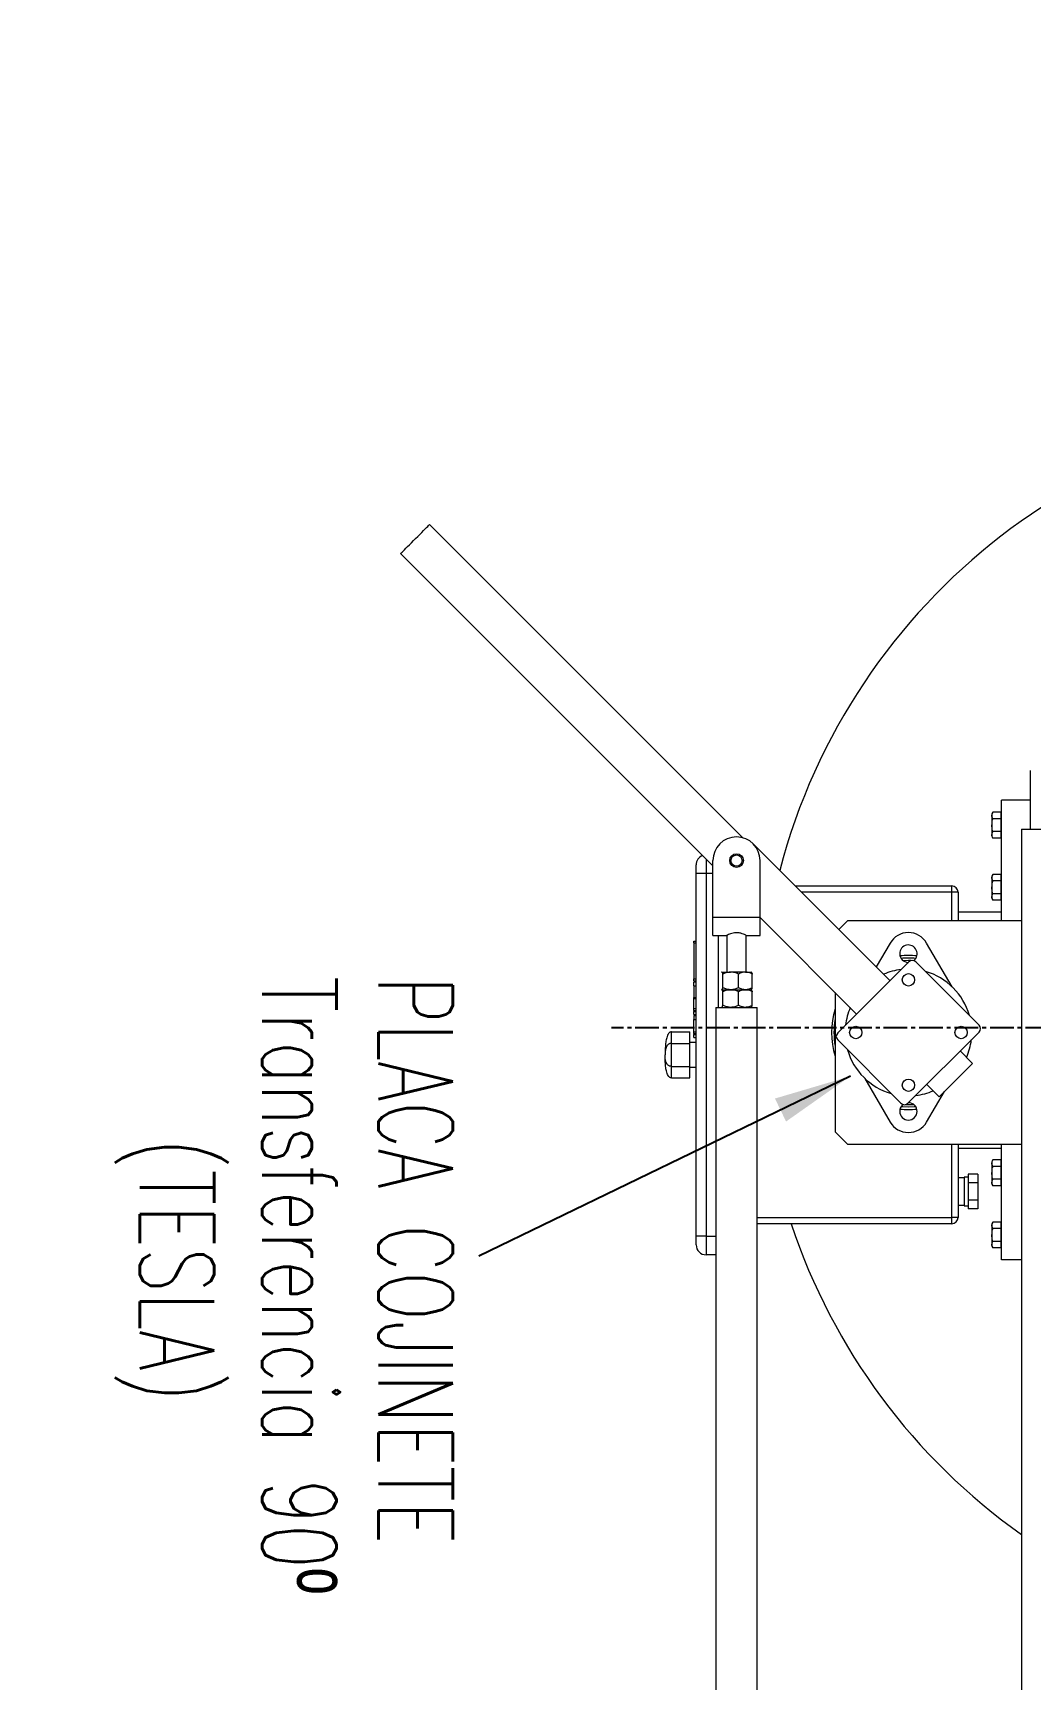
# Model space of a CAD drawing. Header units: millimetres. Extents: x 1587714 to 3094800, y -694377 to -413614.
# Drawn here: x 2045802 to 2046606, y -575622 to -574296 of the extents above; entities that cross this region are included whole.
import ezdxf

# ---------------------------------------------------------------- set-up
doc = ezdxf.new("R2010")
doc.units = ezdxf.units.MM
doc.linetypes.add('CENTER2', pattern=[28.575, 19.05, -3.175, 3.175, -3.175])
for name, color, linetype in [('0_EJES', 1, 'CENTER2'), ('M0_EQUIPOS', 7, 'Continuous'), ('M2_PLBULONES', 2, 'Continuous'), ('M_DIM', 1, 'Continuous')]:
    doc.layers.add(name, color=color, linetype=linetype)
doc.styles.add('SIMPLEX', font='simplex.shx', dxfattribs={"width": 0.75})
doc.styles.add('STYLE-MSF', font='simplex.shx', dxfattribs={"width": 0.8})
doc.dimstyles.new('DIM1-25', dxfattribs={"dimscale": 25, "dimtxt": 2.5, "dimasz": 2.5, "dimexe": 1.25, "dimexo": 0.5, "dimgap": 1, "dimtad": 1, "dimdec": 1, "dimtxsty": 'STYLE-MSF', "dimcen": 2.5, "dimclrd": 8, "dimclre": 8, "dimclrt": 3, "dimaunit": 1, "dimadec": 1, "dimazin": 2, "dimtfac": 1, "dimtdec": 1, "dimtmove": 0, "dimatfit": 3, "dimfxl": 1, "dimlwd": -1, "dimlwe": -1, "dimarcsym": 0})
doc.dimstyles.new('MSF-DIM1-50', dxfattribs={"dimscale": 50, "dimtxt": 3, "dimasz": 3.5, "dimexe": 1.5, "dimexo": 1.5, "dimgap": 1, "dimtad": 1, "dimdec": 3, "dimdsep": 46, "dimtxsty": 'SIMPLEX', "dimcen": 1.5, "dimclrd": 251, "dimclre": 251, "dimclrt": 7, "dimaunit": 1, "dimadec": 3, "dimazin": 0, "dimtfac": 1, "dimtdec": 3, "dimtmove": 0, "dimatfit": 3, "dimfxl": 1, "dimtolj": 1, "dimtzin": 0, "dimarcsym": 0})

# ---------------------------------------------------------------- blocks, each defined once
blk = doc.blocks.new('*D187')
at = {"color": 251, "lineweight": -2}
for p, q in [((2036887.7, -574982.1), (2036887.7, -570610.6)), ((2046887.7, -575022.1), (2046887.7, -570610.6)), ((2037062.7, -570685.6), (2046712.7, -570685.6))]:
    blk.add_line(p, q, dxfattribs=at)
at = {"color": 251}
for points in [[(2037062.7, -570656.5), (2037062.7, -570714.8), (2036887.7, -570685.6)], [(2046712.7, -570656.5), (2046712.7, -570714.8), (2046887.7, -570685.6)]]:
    blk.add_solid(points, dxfattribs=at)
at = {"layer": 'Defpoints', "color": 0}
for p in [(2046887.7, -570685.6), (2036887.7, -575057.1), (2046887.7, -575097.1)]:
    blk.add_point(p, dxfattribs=at)
at = {"color": 7, "insert": (2041887.7, -570560.6), "char_height": 150, "attachment_point": 5, "style": 'SIMPLEX'}
blk.add_mtext('\\A1;10000', dxfattribs=at)

msp = doc.modelspace()

# ---------------------------------------------------------------- linework, layer by layer
at = {"layer": '0_EJES'}
msp.add_line((2047506.9092, -575097.058), (2046268.5311, -575097.058), dxfattribs=at)
at = {"layer": 'M0_EQUIPOS', "color": 180, "linetype": 'Continuous', "lineweight": 15}
for p, q in [((2046374.226, -574944.0743), (2046121.9934, -574691.8417)), ((2046098.6589, -574715.1762), (2046350.2201, -574966.7375)), ((2046492.8709, -575059.1837), (2046382.6552, -574948.968)), ((2046344.7201, -574961.2375), (2046344.7201, -574972.903)), ((2046350.2201, -575007.903), (2046350.2201, -574962.403)), ((2046388.2201, -575007.903), (2046388.2201, -574962.403)), ((2046336.7202, -574972.903), (2046336.7202, -574965.903)), ((2046336.7202, -575264.903), (2046336.7202, -574972.903)), ((2046344.7201, -574972.903), (2046336.7202, -574972.903)), ((2046344.7201, -574972.903), (2046344.7201, -575264.903)), ((2046350.2201, -574972.903), (2046344.7201, -574972.903)), ((2046416.5902, -574982.903), (2046542.7201, -574982.903)), ((2046542.7201, -574987.903), (2046421.5902, -574987.903)), ((2046542.7201, -574987.903), (2046542.7201, -574982.903)), ((2046547.7201, -574987.903), (2046542.7201, -574987.903)), ((2046542.7201, -575010.903), (2046542.7201, -574987.903)), ((2046547.7201, -574987.903), (2046547.7201, -575010.903)), ((2046350.2201, -575022.753), (2046350.2201, -575007.903)), ((2046350.2201, -575007.903), (2046388.2201, -575007.903)), ((2046388.2201, -575022.753), (2046388.2201, -575007.903)), ((2046388.2201, -575008.273), (2046466.0008, -575086.0537)), ((2046458.7201, -575010.903), (2046451.6552, -575017.968)), ((2046598.7201, -575010.903), (2046458.7201, -575010.903)), ((2046582.7201, -575003.903), (2046547.7201, -575003.903)), ((2046334.7201, -575027.203), (2046336.7202, -575027.203)), ((2046334.7201, -575028.803), (2046334.7201, -575027.203)), ((2046334.7201, -575028.803), (2046334.7201, -575057.603)), ((2046334.7201, -575028.803), (2046336.7202, -575028.803)), ((2046350.2201, -575022.753), (2046361.4025, -575022.753)), ((2046354.7201, -575080.616), (2046354.7201, -575022.753)), ((2046361.3201, -575022.7097), (2046361.3201, -575052.2188)), ((2046377.1201, -575022.753), (2046388.2201, -575022.753)), ((2046377.1201, -575052.2188), (2046377.1201, -575022.753)), ((2046493.0366, -575028.8361), (2046481.7936, -575048.1064)), ((2046542.9167, -575063.9949), (2046522.4037, -575028.8361)), ((2046357.3075, -575052.2188), (2046357.2271, -575052.288)), ((2046357.2296, -575052.347), (2046357.3874, -575052.2188)), ((2046357.3874, -575052.2188), (2046364.4962, -575052.2188)), ((2046358.1823, -575064.8299), (2046358.1823, -575053.8063)), ((2046376.3289, -575052.2188), (2046364.4962, -575052.2188)), ((2046370.81, -575064.8299), (2046370.81, -575053.8063)), ((2046376.3289, -575052.2188), (2046381.1314, -575052.2188)), ((2046381.2131, -575052.288), (2046381.1327, -575052.2188)), ((2046381.8479, -575064.8299), (2046381.8479, -575053.8063)), ((2046508.0737, -575043.9809), (2046450.798, -575101.2565)), ((2046564.6422, -575094.8926), (2046513.7305, -575043.9809)), ((2046334.7201, -575059.203), (2046334.7201, -575057.603)), ((2046334.7201, -575057.603), (2046336.7202, -575057.603)), ((2046334.7201, -575059.203), (2046336.7202, -575059.203)), ((2046336.7202, -575060.003), (2046334.7201, -575060.003)), ((2046334.7201, -575063.203), (2046334.7201, -575060.003)), ((2046334.7201, -575060.003), (2046336.7202, -575060.003)), ((2046334.7201, -575063.203), (2046336.7202, -575063.203)), ((2046334.7201, -575063.203), (2046334.7201, -575072.803)), ((2046357.2271, -575066.3481), (2046357.3075, -575066.4174)), ((2046357.3075, -575066.4174), (2046357.2271, -575066.4866)), ((2046357.2278, -575066.2877), (2046357.3874, -575066.4174)), ((2046357.2296, -575066.5456), (2046357.3874, -575066.4174)), ((2046357.3874, -575066.4174), (2046364.4962, -575066.4174)), ((2046358.1823, -575079.0285), (2046358.1823, -575068.0049)), ((2046364.4962, -575066.4174), (2046376.3289, -575066.4174)), ((2046370.81, -575079.0285), (2046370.81, -575068.0049)), ((2046376.3289, -575066.4174), (2046381.1327, -575066.4174)), ((2046381.1327, -575066.4174), (2046381.2131, -575066.3481)), ((2046381.2131, -575066.4866), (2046381.1327, -575066.4174)), ((2046381.8479, -575079.0285), (2046381.8479, -575068.0049)), ((2046334.7201, -575073.603), (2046334.7201, -575072.803)), ((2046334.7201, -575072.803), (2046336.7202, -575072.803)), ((2046334.7201, -575073.603), (2046336.7202, -575073.603)), ((2046334.7201, -575081.603), (2046334.7201, -575073.603)), ((2046334.7201, -575083.203), (2046334.7201, -575081.603)), ((2046334.7201, -575081.603), (2046336.7202, -575081.603)), ((2046352.5202, -575080.616), (2046352.5202, -576625.8291)), ((2046352.5202, -575080.616), (2046385.9202, -575080.616)), ((2046357.2271, -575080.5467), (2046357.3075, -575080.616)), ((2046381.1327, -575080.616), (2046381.2131, -575080.5467)), ((2046385.9202, -576625.8291), (2046385.9202, -575080.616)), ((2046448.7202, -575068.773), (2046448.7202, -575180.903)), ((2046334.7201, -575083.203), (2046336.7202, -575083.203)), ((2046334.7201, -575083.203), (2046334.7201, -575084.003)), ((2046334.7201, -575084.003), (2046336.7202, -575084.003)), ((2046334.7201, -575086.403), (2046334.7201, -575084.003)), ((2046334.7201, -575086.403), (2046336.7202, -575086.403)), ((2046336.7202, -575087.2025), (2046334.7201, -575087.2025)), ((2046334.7201, -575087.203), (2046336.7202, -575087.203)), ((2046334.7201, -575087.203), (2046334.7201, -575090.403)), ((2046334.7201, -575090.403), (2046336.7202, -575090.403)), ((2046334.7201, -575100.3508), (2046334.7201, -575090.403)), ((2046316.7201, -575109.6654), (2046316.7201, -575100.4278)), ((2046316.7201, -575100.4278), (2046331.7202, -575100.4278)), ((2046331.7202, -575109.6654), (2046331.7202, -575100.4278)), ((2046334.7201, -575100.3508), (2046336.7202, -575100.3508)), ((2046334.7201, -575101.603), (2046334.7201, -575100.3508)), ((2046334.7201, -575101.603), (2046336.7202, -575101.603)), ((2046334.7201, -575101.603), (2046334.7201, -575102.403)), ((2046334.7201, -575102.403), (2046336.7202, -575102.403)), ((2046334.7201, -575104.803), (2046334.7201, -575102.403)), ((2046334.7201, -575104.803), (2046336.7202, -575104.803)), ((2046450.798, -575106.9134), (2046501.7097, -575157.8251)), ((2046507.3666, -575157.8251), (2046564.6422, -575100.5494)), ((2046316.7201, -575128.1406), (2046316.7201, -575109.6654)), ((2046316.7201, -575109.6654), (2046331.7202, -575109.6654)), ((2046336.7202, -575108.903), (2046331.7202, -575108.903)), ((2046331.7202, -575128.1406), (2046331.7202, -575109.6654)), ((2046559.4319, -575125.7447), (2046549.4394, -575115.7522)), ((2046316.7201, -575137.3782), (2046316.7201, -575128.1406)), ((2046316.7201, -575128.1406), (2046331.7202, -575128.1406)), ((2046331.7202, -575137.3782), (2046331.7202, -575128.1406)), ((2046331.7202, -575128.903), (2046336.7202, -575128.903)), ((2046532.5618, -575152.6147), (2046559.4319, -575125.7447)), ((2046316.7201, -575137.3782), (2046331.7202, -575137.3782)), ((2046472.5236, -575137.811), (2046493.0366, -575172.9699)), ((2046522.5694, -575142.6223), (2046532.5618, -575152.6147)), ((2046505.5639, -575158.8629), (2046507.7201, -575158.903)), ((2046507.7201, -575158.903), (2046511.8559, -575158.7553)), ((2046522.4037, -575172.9699), (2046536.6857, -575148.4908)), ((2046448.7202, -575180.903), (2046458.7201, -575190.903)), ((2046458.7201, -575190.903), (2046598.7201, -575190.903)), ((2046542.7201, -575249.903), (2046542.7201, -575190.903)), ((2046547.7201, -575190.903), (2046547.7201, -575249.903)), ((2046547.7201, -575193.903), (2046582.7201, -575193.903)), ((2046552.7202, -575217.903), (2046547.7201, -575217.903)), ((2046555.7201, -575217.403), (2046552.7202, -575217.403)), ((2046552.7202, -575217.403), (2046552.7202, -575240.403)), ((2046563.7201, -575215.0466), (2046555.7201, -575215.0466)), ((2046555.7201, -575215.0466), (2046555.7201, -575221.9748)), ((2046563.7201, -575221.9748), (2046555.7201, -575221.9748)), ((2046555.7201, -575221.9748), (2046555.7201, -575235.8312)), ((2046563.7201, -575215.0466), (2046563.7201, -575221.9748)), ((2046563.7201, -575221.9748), (2046563.7201, -575235.8312)), ((2046547.7201, -575239.903), (2046552.7202, -575239.903)), ((2046552.7202, -575240.403), (2046555.7201, -575240.403)), ((2046563.7201, -575235.8312), (2046555.7201, -575235.8312)), ((2046555.7201, -575235.8312), (2046555.7201, -575242.7594)), ((2046563.7201, -575235.8312), (2046563.7201, -575242.7594)), ((2046385.9202, -575249.903), (2046542.7201, -575249.903)), ((2046542.7201, -575254.903), (2046542.7201, -575249.903)), ((2046547.7201, -575249.903), (2046542.7201, -575249.903)), ((2046563.7201, -575242.7594), (2046555.7201, -575242.7594)), ((2046336.7202, -575271.903), (2046336.7202, -575264.903)), ((2046344.7201, -575264.903), (2046336.7202, -575264.903)), ((2046344.7201, -575264.903), (2046344.7201, -575279.903)), ((2046344.7201, -575264.903), (2046352.5202, -575264.903)), ((2046542.7201, -575254.903), (2046385.9202, -575254.903)), ((2046352.5202, -575279.903), (2046344.7201, -575279.903))]:
    msp.add_line(p, q, dxfattribs=at)
at = {"layer": 'M0_EQUIPOS', "linetype": 'Continuous', "lineweight": 15}
for p, q in [((2046605.7201, -574889.958), (2046605.7201, -574937.058)), ((2046582.7201, -575010.903), (2046582.7201, -574913.903)), ((2046605.7201, -574913.903), (2046582.7201, -574913.903)), ((2046598.7201, -574937.058), (2046598.7201, -576917.0579)), ((2046598.7201, -574937.058), (2046658.7201, -574937.058)), ((2046582.7201, -575283.903), (2046582.7201, -575190.903)), ((2046598.7201, -575283.903), (2046582.7201, -575283.903))]:
    msp.add_line(p, q, dxfattribs=at)
at = {"layer": 'M0_EQUIPOS', "color": 180, "linetype": 'Continuous', "lineweight": 15, "flags": 128}
for points in [[(2046098.6589, -574715.1762), (2046098.7832, -574715.0519), (2046099.1536, -574714.6816), (2046099.762, -574714.0731), (2046100.5956, -574713.2395), (2046101.6367, -574712.1984), (2046102.8629, -574710.9722), (2046104.2482, -574709.5869), (2046105.763, -574708.0721), (2046107.3751, -574706.46), (2046109.0501, -574704.785), (2046110.7522, -574703.0829), (2046112.4453, -574701.3898), (2046114.0932, -574699.7418), (2046115.6609, -574698.1742), (2046117.1148, -574696.7203), (2046118.4241, -574695.411), (2046119.5607, -574694.2744), (2046120.5006, -574693.3345), (2046121.2236, -574692.6116), (2046121.7143, -574692.1208), (2046121.9622, -574691.8728), (2046121.9934, -574691.8417)], [(2046509.8763, -575042.9431), (2046507.7201, -575042.903), (2046503.5844, -575043.0506)], [(2046507.7201, -575160.903), (2046503.1272, -575160.7269), (2046501.8345, -575160.6136)], [(2046513.6058, -575160.6136), (2046512.3131, -575160.7269), (2046507.7201, -575160.903)]]:
    msp.add_lwpolyline(points, dxfattribs=at)
at = {"layer": 'M0_EQUIPOS', "color": 180, "linetype": 'Continuous', "lineweight": 15}
for centre, radius in [((2046369.2201, -574962.403), 5.5), ((2046369.2201, -574962.403), 4.5), ((2046507.7201, -575058.4766), 5), ((2046465.2937, -575100.903), 5), ((2046550.1465, -575100.903), 5), ((2046507.7201, -575143.3294), 5)]:
    msp.add_circle(centre, radius, dxfattribs=at)
at = {"layer": 'M0_EQUIPOS', "color": 1, "linetype": 'Continuous', "lineweight": 15}
for start, end in [(90, 165.3206543), (198.4024759, 234.6900042)]:
    msp.add_arc((2046887.7201, -575097.058), 500, start, end, dxfattribs=at)
at = {"layer": 'M0_EQUIPOS', "color": 180, "linetype": 'Continuous', "lineweight": 15}
for centre, radius, start, end in [((2046369.2201, -574962.403), 19, 0, 180), ((2046344.7201, -574965.903), 8, 110.6459635, 180), ((2046542.7201, -574987.903), 5, 0, 90), ((2046507.7201, -575037.403), 17, 30.260814, 149.739186), ((2046507.7201, -575037.403), 7, 307.487842, 180), ((2046507.7201, -575037.403), 7, 180, 269.4416834), ((2046507.7201, -575100.903), 62, 83.7533691, 96.2466309), ((2046507.7201, -575100.903), 60, 84.3705818, 95.6294182), ((2046507.7201, -575100.903), 51, 96.6572507, 113.1270919), ((2046510.9021, -575046.8093), 4, 45, 135), ((2046507.7201, -575100.903), 51, 15.7562169, 74.2437831), ((2046507.7201, -575100.903), 62, 162.1034489, 197.8965511), ((2046507.7201, -575100.903), 51, 156.8729081, 173.3427493), ((2046507.7201, -575100.903), 60, 169.5246863, 190.4753137), ((2046561.8138, -575097.721), 4, 315, 45), ((2046453.6265, -575104.085), 4, 135, 225), ((2046507.7201, -575100.903), 51, 336.8729081, 353.3427493), ((2046507.7201, -575100.903), 51, 195.7562169, 254.2437831), ((2046507.7201, -575100.903), 51, 276.6572507, 293.1270919), ((2046507.7201, -575164.403), 7, 180, 89.4416834), ((2046507.7201, -575164.403), 7, 127.4878417, 180), ((2046504.5382, -575154.9967), 4, 225, 315), ((2046507.7201, -575164.403), 17, 210.260814, 329.739186), ((2046507.7201, -575100.903), 62, 263.7533691, 276.2466309), ((2046542.7201, -575249.903), 5, 270, 0), ((2046344.7201, -575271.903), 8, 180, 270)]:
    msp.add_arc(centre, radius, start, end, dxfattribs=at)
for points, knots in [([(2046377.1201, -575022.753), (2046377.0441, -575022.7118), (2046376.8922, -575022.6296), (2046375.7216, -575022.0395), (2046373.9297, -575021.2821), (2046371.5184, -575020.5927), (2046368.8622, -575020.3957), (2046366.4501, -575020.7199), (2046364.3324, -575021.3526), (2046362.5736, -575022.1036), (2046361.4516, -575022.6822), (2046361.4166, -575022.7017), (2046361.4025, -575022.7095)], [0, 0, 0, 0, 0.0977501921, 0.1952496675, 0.299240401, 0.4125234529, 0.518546277, 0.6098420575, 0.7032961054, 0.8104146574, 0.9236945307, 1, 1, 1, 1]), ([(2046357.3874, -575052.2188), (2046357.4057, -575052.2205), (2046357.525, -575052.2316), (2046357.7474, -575052.493), (2046357.9929, -575053.1284), (2046358.1356, -575053.639), (2046358.1823, -575053.8063)], [0, 0, 0, 0, 0.066920403, 0.4358040613, 0.8152096265, 1, 1, 1, 1]), ([(2046364.4962, -575052.2188), (2046363.6117, -575052.2793), (2046361.8106, -575052.4025), (2046359.7186, -575053.115), (2046358.5276, -575053.6509), (2046358.1823, -575053.8063)], [0, 0, 0, 0, 0.40662566, 0.827972788, 1, 1, 1, 1]), ([(2046370.81, -575053.8063), (2046369.8281, -575053.3891), (2046367.8284, -575052.5396), (2046365.6424, -575052.2216), (2046364.5249, -575052.2189), (2046364.4962, -575052.2188)], [0, 0, 0, 0, 0.484543103, 0.986730078, 1, 1, 1, 1]), ([(2046376.3289, -575052.2188), (2046375.5558, -575052.2793), (2046373.9818, -575052.4024), (2046372.1527, -575053.1151), (2046371.1118, -575053.6509), (2046370.81, -575053.8063)], [0, 0, 0, 0, 0.406653728, 0.827971046, 1, 1, 1, 1]), ([(2046381.8479, -575053.8063), (2046380.9894, -575053.3891), (2046379.2412, -575052.5396), (2046377.3315, -575052.2216), (2046376.3541, -575052.2189), (2046376.3289, -575052.2188)], [0, 0, 0, 0, 0.484527033, 0.986735796, 1, 1, 1, 1]), ([(2046381.0529, -575052.2188), (2046381.0712, -575052.2205), (2046381.1905, -575052.2316), (2046381.413, -575052.4931), (2046381.6584, -575053.1282), (2046381.8011, -575053.639), (2046381.8479, -575053.8063)], [0, 0, 0, 0, 0.0669202653, 0.4358031644, 0.815271904, 1, 1, 1, 1]), ([(2046357.3874, -575066.4174), (2046357.4057, -575066.4157), (2046357.525, -575066.4045), (2046357.7474, -575066.1432), (2046357.9929, -575065.5078), (2046358.1356, -575064.9971), (2046358.1823, -575064.8299)], [0, 0, 0, 0, 0.0669204097, 0.4358041623, 0.8152097908, 1, 1, 1, 1]), ([(2046357.3874, -575066.4174), (2046357.4057, -575066.4191), (2046357.525, -575066.4302), (2046357.7474, -575066.6916), (2046357.9929, -575067.327), (2046358.1356, -575067.8376), (2046358.1823, -575068.0049)], [0, 0, 0, 0, 0.066920407, 0.435804111, 0.815209798, 1, 1, 1, 1]), ([(2046364.4962, -575066.4174), (2046363.6117, -575066.3569), (2046361.8106, -575066.2337), (2046359.7186, -575065.5211), (2046358.5276, -575064.9852), (2046358.1823, -575064.8299)], [0, 0, 0, 0, 0.40662574, 0.82797295, 1, 1, 1, 1]), ([(2046364.4962, -575066.4174), (2046363.6117, -575066.4779), (2046361.8106, -575066.6011), (2046359.7186, -575067.3136), (2046358.5276, -575067.8495), (2046358.1823, -575068.0049)], [0, 0, 0, 0, 0.40662573, 0.827972856, 1, 1, 1, 1]), ([(2046370.81, -575064.8299), (2046369.8281, -575065.247), (2046367.8284, -575066.0965), (2046365.6424, -575066.4145), (2046364.5249, -575066.4173), (2046364.4962, -575066.4174)], [0, 0, 0, 0, 0.484543076, 0.986730076, 1, 1, 1, 1]), ([(2046370.81, -575068.0049), (2046369.8281, -575067.5877), (2046367.8284, -575066.7382), (2046365.6424, -575066.4202), (2046364.5249, -575066.4175), (2046364.4962, -575066.4174)], [0, 0, 0, 0, 0.484543076, 0.986730076, 1, 1, 1, 1]), ([(2046376.3289, -575066.4174), (2046375.5558, -575066.3569), (2046373.9818, -575066.2337), (2046372.1527, -575065.5211), (2046371.1118, -575064.9852), (2046370.81, -575064.8299)], [0, 0, 0, 0, 0.406653808, 0.827971209, 1, 1, 1, 1]), ([(2046376.3289, -575066.4174), (2046375.5558, -575066.4779), (2046373.9818, -575066.601), (2046372.1527, -575067.3137), (2046371.1118, -575067.8495), (2046370.81, -575068.0049)], [0, 0, 0, 0, 0.406653798, 0.827971115, 1, 1, 1, 1]), ([(2046381.8479, -575064.8299), (2046380.9894, -575065.247), (2046379.2412, -575066.0966), (2046377.3315, -575066.4145), (2046376.3541, -575066.4173), (2046376.3289, -575066.4174)], [0, 0, 0, 0, 0.484527005, 0.986735794, 1, 1, 1, 1]), ([(2046381.8479, -575068.0049), (2046380.9894, -575067.5877), (2046379.2412, -575066.7382), (2046377.3315, -575066.4202), (2046376.3541, -575066.4175), (2046376.3289, -575066.4174)], [0, 0, 0, 0, 0.484527005, 0.986735794, 1, 1, 1, 1]), ([(2046381.0529, -575066.4174), (2046381.0712, -575066.4157), (2046381.1905, -575066.4045), (2046381.413, -575066.1431), (2046381.6584, -575065.508), (2046381.8011, -575064.9971), (2046381.8479, -575064.8299)], [0, 0, 0, 0, 0.066920272, 0.435803265, 0.815272068, 1, 1, 1, 1]), ([(2046381.0529, -575066.4174), (2046381.0712, -575066.4191), (2046381.1905, -575066.4302), (2046381.413, -575066.6917), (2046381.6584, -575067.3268), (2046381.8011, -575067.8376), (2046381.8479, -575068.0049)], [0, 0, 0, 0, 0.066920269, 0.435803215, 0.815272076, 1, 1, 1, 1]), ([(2046357.3874, -575080.616), (2046357.4057, -575080.6143), (2046357.525, -575080.6031), (2046357.7474, -575080.3418), (2046357.9929, -575079.7064), (2046358.1356, -575079.1957), (2046358.1823, -575079.0285)], [0, 0, 0, 0, 0.066920407, 0.435804111, 0.815209798, 1, 1, 1, 1]), ([(2046364.4962, -575080.616), (2046363.6117, -575080.5555), (2046361.8106, -575080.4323), (2046359.7186, -575079.7198), (2046358.5276, -575079.1839), (2046358.1823, -575079.0285)], [0, 0, 0, 0, 0.40662573, 0.827972856, 1, 1, 1, 1]), ([(2046370.81, -575079.0285), (2046369.8281, -575079.4456), (2046367.8284, -575080.2951), (2046365.6424, -575080.6132), (2046364.5249, -575080.6159), (2046364.4962, -575080.616)], [0, 0, 0, 0, 0.484543059, 0.986730078, 1, 1, 1, 1]), ([(2046376.3289, -575080.616), (2046375.5558, -575080.5555), (2046373.9818, -575080.4323), (2046372.1527, -575079.7197), (2046371.1118, -575079.1838), (2046370.81, -575079.0285)], [0, 0, 0, 0, 0.406653798, 0.827971115, 1, 1, 1, 1]), ([(2046381.8479, -575079.0285), (2046380.9894, -575079.4456), (2046379.2412, -575080.2952), (2046377.3315, -575080.6132), (2046376.3541, -575080.6159), (2046376.3289, -575080.616)], [0, 0, 0, 0, 0.484526989, 0.986735795, 1, 1, 1, 1]), ([(2046381.2103, -575080.4959), (2046381.2766, -575080.4398), (2046381.4465, -575080.2962), (2046381.6584, -575079.7015), (2046381.8011, -575079.1945), (2046381.8479, -575079.0285)], [0, 0, 0, 0, 0.301153558, 0.771185417, 1, 1, 1, 1]), ([(2046316.7201, -575100.4278), (2046316.449, -575100.4522), (2046315.9015, -575100.5015), (2046315.1399, -575100.9296), (2046314.3288, -575101.7444), (2046313.5544, -575103.1457), (2046312.7754, -575105.5195), (2046312.1707, -575108.9563), (2046311.78, -575113.5912), (2046311.7413, -575117.0202), (2046311.7201, -575118.903)], [0, 0, 0, 0, 0.039811507, 0.080397172, 0.125689825, 0.208374127, 0.31368599, 0.493782953, 0.722050646, 1, 1, 1, 1]), ([(2046316.7201, -575109.6654), (2046316.449, -575109.6776), (2046315.9015, -575109.7022), (2046315.1399, -575109.9163), (2046314.3288, -575110.3237), (2046313.5544, -575111.0243), (2046312.7754, -575112.2112), (2046312.1707, -575113.9296), (2046311.78, -575116.2471), (2046311.7413, -575117.9616), (2046311.7201, -575118.903)], [0, 0, 0, 0, 0.039811551, 0.080396839, 0.125688418, 0.20837396, 0.313685801, 0.493783755, 0.72204978, 1, 1, 1, 1]), ([(2046316.7201, -575137.3782), (2046316.449, -575137.3538), (2046315.9015, -575137.3045), (2046315.1399, -575136.8763), (2046314.3288, -575136.0616), (2046313.5544, -575134.6603), (2046312.7754, -575132.2865), (2046312.1707, -575128.8497), (2046311.78, -575124.2148), (2046311.7413, -575120.7858), (2046311.7201, -575118.903)], [0, 0, 0, 0, 0.0398115, 0.080397177, 0.125689911, 0.208374175, 0.313685975, 0.493782943, 0.722050641, 1, 1, 1, 1]), ([(2046316.7201, -575128.1406), (2046316.449, -575128.1284), (2046315.9015, -575128.1037), (2046315.1399, -575127.8897), (2046314.3288, -575127.4823), (2046313.5544, -575126.7816), (2046312.7754, -575125.5947), (2046312.1707, -575123.8763), (2046311.78, -575121.5589), (2046311.7413, -575119.8444), (2046311.7201, -575118.903)], [0, 0, 0, 0, 0.039811552, 0.080396839, 0.125688435, 0.208373977, 0.313685797, 0.493783752, 0.722049824, 1, 1, 1, 1])]:
    msp.add_open_spline(points, degree=3, knots=knots, dxfattribs=at)
at = {"layer": 'M2_PLBULONES', "linetype": 'Continuous', "lineweight": 15}
for p, q in [((2046575.764, -574923.5107), (2046574.9601, -574924.903)), ((2046574.9601, -574924.903), (2046574.9601, -574926.1088)), ((2046574.9601, -574926.1088), (2046574.9601, -574933.903)), ((2046574.9601, -574933.903), (2046574.9601, -574941.6972)), ((2046582.1201, -574923.5107), (2046575.764, -574923.5107)), ((2046582.1201, -574928.7068), (2046575.764, -574928.7068)), ((2046582.1201, -574923.5107), (2046582.1201, -574926.1088)), ((2046582.7201, -574924.903), (2046582.1201, -574924.903)), ((2046582.1201, -574926.1088), (2046582.1201, -574928.7068)), ((2046582.1201, -574928.7068), (2046582.1201, -574933.903)), ((2046582.1201, -574933.903), (2046582.1201, -574939.0991)), ((2046574.9601, -574941.6972), (2046574.9601, -574942.903)), ((2046574.9601, -574942.903), (2046575.764, -574944.2953)), ((2046582.1201, -574939.0991), (2046575.764, -574939.0991)), ((2046582.1201, -574944.2953), (2046575.764, -574944.2953)), ((2046582.1201, -574939.0991), (2046582.1201, -574941.6972)), ((2046582.1201, -574941.6972), (2046582.1201, -574944.2953)), ((2046582.1201, -574942.903), (2046582.7201, -574942.903)), ((2046575.764, -574973.5107), (2046574.9601, -574974.903)), ((2046574.9601, -574974.903), (2046574.9601, -574976.1088)), ((2046582.1201, -574973.5107), (2046575.764, -574973.5107)), ((2046582.1201, -574973.5107), (2046582.1201, -574976.1088)), ((2046582.7201, -574974.903), (2046582.1201, -574974.903)), ((2046574.9601, -574976.1088), (2046574.9601, -574983.903)), ((2046574.9601, -574983.903), (2046574.9601, -574991.6972)), ((2046582.1201, -574978.7068), (2046575.764, -574978.7068)), ((2046582.1201, -574976.1088), (2046582.1201, -574978.7068)), ((2046582.1201, -574978.7068), (2046582.1201, -574983.903)), ((2046582.1201, -574983.903), (2046582.1201, -574989.0991)), ((2046574.9601, -574991.6972), (2046574.9601, -574992.903)), ((2046574.9601, -574992.903), (2046575.764, -574994.2953)), ((2046582.1201, -574989.0991), (2046575.764, -574989.0991)), ((2046582.1201, -574994.2953), (2046575.764, -574994.2953)), ((2046582.1201, -574989.0991), (2046582.1201, -574991.6972)), ((2046582.1201, -574991.6972), (2046582.1201, -574994.2953)), ((2046582.1201, -574992.903), (2046582.7201, -574992.903)), ((2046575.764, -575203.5107), (2046574.9601, -575204.903)), ((2046574.9601, -575204.903), (2046574.9601, -575206.1088)), ((2046574.9601, -575206.1088), (2046574.9601, -575213.903)), ((2046574.9601, -575213.903), (2046574.9601, -575221.6972)), ((2046582.1201, -575203.5107), (2046575.764, -575203.5107)), ((2046582.1201, -575208.7068), (2046575.764, -575208.7068)), ((2046582.1201, -575203.5107), (2046582.1201, -575206.1088)), ((2046582.7201, -575204.903), (2046582.1201, -575204.903)), ((2046582.1201, -575206.1088), (2046582.1201, -575208.7068)), ((2046582.1201, -575208.7068), (2046582.1201, -575213.903)), ((2046582.1201, -575213.903), (2046582.1201, -575219.0991)), ((2046574.9601, -575221.6972), (2046574.9601, -575222.903)), ((2046574.9601, -575222.903), (2046575.764, -575224.2953)), ((2046582.1201, -575219.0991), (2046575.764, -575219.0991)), ((2046582.1201, -575224.2953), (2046575.764, -575224.2953)), ((2046582.1201, -575219.0991), (2046582.1201, -575221.6972)), ((2046582.1201, -575221.6972), (2046582.1201, -575224.2953)), ((2046582.1201, -575222.903), (2046582.7201, -575222.903)), ((2046575.764, -575253.5107), (2046574.9601, -575254.903)), ((2046582.1201, -575253.5107), (2046575.764, -575253.5107)), ((2046582.1201, -575253.5107), (2046582.1201, -575256.1088)), ((2046574.9601, -575254.903), (2046574.9601, -575256.1088)), ((2046574.9601, -575256.1088), (2046574.9601, -575263.903)), ((2046574.9601, -575263.903), (2046574.9601, -575271.6972)), ((2046582.1201, -575258.7068), (2046575.764, -575258.7068)), ((2046582.7201, -575254.903), (2046582.1201, -575254.903)), ((2046582.1201, -575256.1088), (2046582.1201, -575258.7068)), ((2046582.1201, -575258.7068), (2046582.1201, -575263.903)), ((2046582.1201, -575263.903), (2046582.1201, -575269.0991)), ((2046574.9601, -575271.6972), (2046574.9601, -575272.903)), ((2046574.9601, -575272.903), (2046575.764, -575274.2953)), ((2046582.1201, -575269.0991), (2046575.764, -575269.0991)), ((2046582.1201, -575274.2953), (2046575.764, -575274.2953)), ((2046582.1201, -575269.0991), (2046582.1201, -575271.6972)), ((2046582.1201, -575271.6972), (2046582.1201, -575274.2953)), ((2046582.1201, -575272.903), (2046582.7201, -575272.903))]:
    msp.add_line(p, q, dxfattribs=at)
for points, knots in [([(2046574.9601, -574926.1088), (2046574.9611, -574926.0472), (2046574.9684, -574925.5809), (2046575.1439, -574924.7014), (2046575.556, -574923.91), (2046575.764, -574923.5107)], [0, 0, 0, 0, 0.070102033, 0.530776916, 1, 1, 1, 1]), ([(2046575.764, -574928.7068), (2046575.5393, -574928.2849), (2046575.0858, -574927.4333), (2046575.0023, -574926.5529), (2046574.9601, -574926.1088)], [0, 0, 0, 0, 0.495471843, 1, 1, 1, 1]), ([(2046574.9601, -574933.903), (2046575.0651, -574932.4893), (2046575.1956, -574930.7303), (2046575.6707, -574929.0389), (2046575.764, -574928.7068)], [0, 0, 0, 0, 0.803646155, 1, 1, 1, 1]), ([(2046575.764, -574939.0991), (2046575.4313, -574937.7627), (2046575.0045, -574936.0484), (2046574.9682, -574934.2904), (2046574.9601, -574933.903)], [0, 0, 0, 0, 0.779636841, 1, 1, 1, 1]), ([(2046574.9601, -574941.6972), (2046574.9611, -574941.6356), (2046574.9684, -574941.1692), (2046575.1439, -574940.29), (2046575.556, -574939.4985), (2046575.764, -574939.0991)], [0, 0, 0, 0, 0.070081143, 0.530777599, 1, 1, 1, 1]), ([(2046575.764, -574944.2953), (2046575.5393, -574943.8733), (2046575.0858, -574943.0217), (2046575.0023, -574942.1414), (2046574.9601, -574941.6972)], [0, 0, 0, 0, 0.495452541, 1, 1, 1, 1]), ([(2046574.9601, -574976.1088), (2046574.9611, -574976.0472), (2046574.9684, -574975.5809), (2046575.1439, -574974.7014), (2046575.556, -574973.91), (2046575.764, -574973.5107)], [0, 0, 0, 0, 0.070101326, 0.530776914, 1, 1, 1, 1]), ([(2046575.764, -574978.7068), (2046575.5393, -574978.2849), (2046575.0858, -574977.4333), (2046575.0023, -574976.5529), (2046574.9601, -574976.1088)], [0, 0, 0, 0, 0.495471843, 1, 1, 1, 1]), ([(2046574.9601, -574983.903), (2046575.0651, -574982.4893), (2046575.1956, -574980.7303), (2046575.6707, -574979.0389), (2046575.764, -574978.7068)], [0, 0, 0, 0, 0.803646155, 1, 1, 1, 1]), ([(2046575.764, -574989.0991), (2046575.4313, -574987.7627), (2046575.0045, -574986.0484), (2046574.9682, -574984.2904), (2046574.9601, -574983.903)], [0, 0, 0, 0, 0.779636535, 1, 1, 1, 1]), ([(2046574.9601, -574991.6972), (2046574.9611, -574991.6356), (2046574.9684, -574991.1692), (2046575.1439, -574990.29), (2046575.556, -574989.4985), (2046575.764, -574989.0991)], [0, 0, 0, 0, 0.070081753, 0.53077687, 1, 1, 1, 1]), ([(2046575.764, -574994.2953), (2046575.5393, -574993.8733), (2046575.0858, -574993.0217), (2046575.0023, -574992.1414), (2046574.9601, -574991.6972)], [0, 0, 0, 0, 0.495452541, 1, 1, 1, 1]), ([(2046574.9601, -575206.1088), (2046574.9611, -575206.0472), (2046574.9684, -575205.5809), (2046575.1439, -575204.7014), (2046575.556, -575203.91), (2046575.764, -575203.5107)], [0, 0, 0, 0, 0.070101375, 0.530777279, 1, 1, 1, 1]), ([(2046575.764, -575208.7068), (2046575.5393, -575208.2849), (2046575.0858, -575207.4333), (2046575.0023, -575206.5529), (2046574.9601, -575206.1088)], [0, 0, 0, 0, 0.495471843, 1, 1, 1, 1]), ([(2046574.9601, -575213.903), (2046575.0651, -575212.4893), (2046575.1956, -575210.7303), (2046575.6707, -575209.0389), (2046575.764, -575208.7068)], [0, 0, 0, 0, 0.803646155, 1, 1, 1, 1]), ([(2046575.764, -575219.0991), (2046575.4313, -575217.7627), (2046575.0045, -575216.0484), (2046574.9682, -575214.2904), (2046574.9601, -575213.903)], [0, 0, 0, 0, 0.779635433, 1, 1, 1, 1]), ([(2046574.9601, -575221.6972), (2046574.9611, -575221.6356), (2046574.9684, -575221.1692), (2046575.1439, -575220.29), (2046575.556, -575219.4985), (2046575.764, -575219.0991)], [0, 0, 0, 0, 0.070082459, 0.530776872, 1, 1, 1, 1]), ([(2046575.764, -575224.2953), (2046575.5393, -575223.8733), (2046575.0858, -575223.0217), (2046575.0023, -575222.1414), (2046574.9601, -575221.6972)], [0, 0, 0, 0, 0.49545289, 1, 1, 1, 1]), ([(2046574.9601, -575256.1088), (2046574.9611, -575256.0472), (2046574.9684, -575255.5809), (2046575.1439, -575254.7014), (2046575.556, -575253.91), (2046575.764, -575253.5107)], [0, 0, 0, 0, 0.070102033, 0.530776916, 1, 1, 1, 1]), ([(2046575.764, -575258.7068), (2046575.5393, -575258.2849), (2046575.0858, -575257.4333), (2046575.0023, -575256.5529), (2046574.9601, -575256.1088)], [0, 0, 0, 0, 0.495471843, 1, 1, 1, 1]), ([(2046574.9601, -575263.903), (2046575.0651, -575262.4893), (2046575.1956, -575260.7303), (2046575.6707, -575259.0389), (2046575.764, -575258.7068)], [0, 0, 0, 0, 0.803646155, 1, 1, 1, 1]), ([(2046575.764, -575269.0991), (2046575.4313, -575267.7627), (2046575.0045, -575266.0484), (2046574.9682, -575264.2904), (2046574.9601, -575263.903)], [0, 0, 0, 0, 0.779636841, 1, 1, 1, 1]), ([(2046574.9601, -575271.6972), (2046574.9611, -575271.6356), (2046574.9684, -575271.1692), (2046575.1439, -575270.29), (2046575.556, -575269.4985), (2046575.764, -575269.0991)], [0, 0, 0, 0, 0.070082459, 0.530776872, 1, 1, 1, 1]), ([(2046575.764, -575274.2953), (2046575.5393, -575273.8734), (2046575.0858, -575273.0217), (2046575.0023, -575272.1414), (2046574.9601, -575271.6972)], [0, 0, 0, 0, 0.495452541, 1, 1, 1, 1])]:
    msp.add_open_spline(points, degree=3, knots=knots, dxfattribs=at)

# ---------------------------------------------------------------- texts
at = {"layer": 'M_DIM', "color": 3, "style": 'STYLE-MSF', "width": 0.7}
for s, p in [('Transferencia 90º', (2045987.013, -575055.6615)), ('PLACA COJINETE ', (2046080.8079, -575055.6615)), ('(TESLA)', (2045888.4777, -575185.9598))]:
    msp.add_text(s, height=60, rotation=270, dxfattribs=at).set_placement(p)

# ---------------------------------------------------------------- dimensions: what is measured, and where the dimension line sits
dim = msp.add_linear_dim(base=(2046887.7201, -570685.6242), p1=(2036887.7201, -575057.058), p2=(2046887.7201, -575097.058), dimstyle='MSF-DIM1-50')
dim.commit()
dim.dimension.update_dxf_attribs({"geometry": '*D187', "text_midpoint": (2041887.7201, -570560.6242)})

# ---------------------------------------------------------------- leaders
at = {"layer": 'M_DIM'}
msp.add_leader([(2046460.9345, -575136.0974), (2046161.536, -575280.8679)], dimstyle='DIM1-25', override={"dimgap": 1, "dimtad": 0}, dxfattribs=at)

doc.saveas('drawing.dxf')
